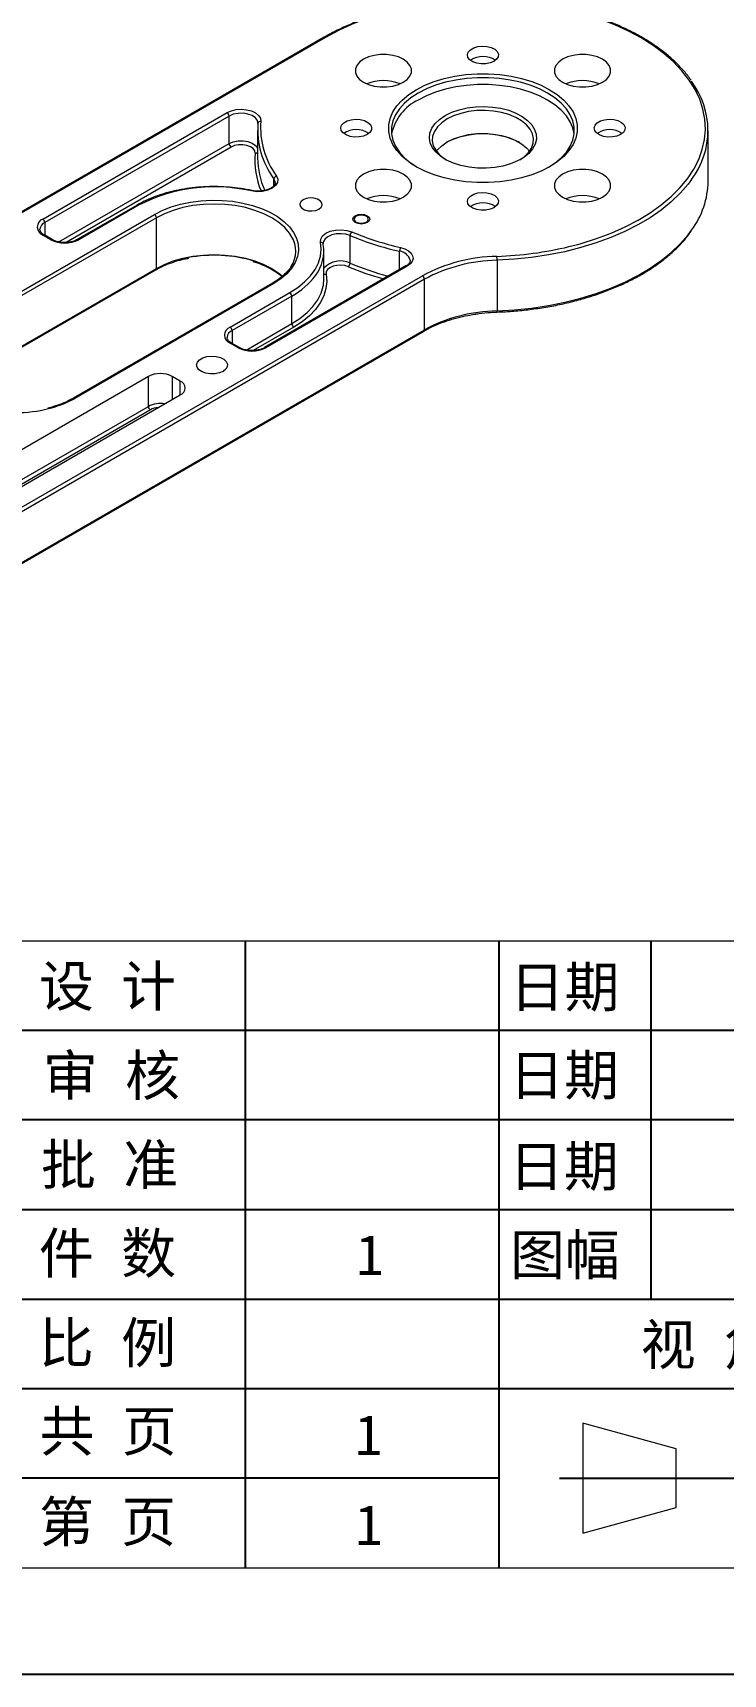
# Model space of a CAD drawing. Header units: millimetres. Extents: x 12 to 1214, y 8 to 1479.
# Drawn here: x 742.1 to 946.4, y 7.5 to 493.2 of the extents above; entities that cross this region are included whole.
import ezdxf

# ---------------------------------------------------------------- set-up
doc = ezdxf.new("R2010")
doc.units = ezdxf.units.MM
doc.linetypes.add('SLD-实线', pattern=[0])
for name, color, linetype in [('FORMAT', 7, 'SLD-实线'), ('SLD-0', 179, 'SLD-实线'), ('图框', 7, 'SLD-实线')]:
    doc.layers.add(name, color=color, linetype=linetype)
doc.layers.add('粗实线', color=7, linetype='SLD-实线', lineweight=15)
doc.styles.add('SLDTEXTSTYLE1', font='SIMSUN.TTC')
doc.styles.add('SLDTEXTSTYLE2', font='SIMSUN.TTC', dxfattribs={"bigfont": 'bigfont'})

msp = doc.modelspace()

# ---------------------------------------------------------------- linework, layer by layer
at = {"color": 7, "linetype": 'SLD-实线', "lineweight": 15}
for p, q in [((828.35268, 491.86633), (526.65377, 317.69925)), ((828.76931, 491.82507), (527.0704, 317.658)), ((745.095, 438.0782), (799.63318, 469.56242)), ((800.22244, 468.5418), (745.68425, 437.05758)), ((800.22244, 460.37639), (800.22244, 468.5418)), ((808.75071, 466.34523), (808.75797, 466.50078)), ((808.65384, 464.27118), (808.65384, 456.10577)), ((941.98716, 449.30127), (941.98716, 464.27118)), ((813.81929, 448.84884), (813.81759, 448.92389)), ((772.96264, 442.2015), (755.28497, 431.99639)), ((773.37927, 442.16024), (755.7016, 431.95514)), ((719.16775, 405.42187), (778.09332, 439.43888)), ((778.68257, 438.41826), (719.757, 404.40125)), ((778.68257, 423.44835), (778.68257, 438.41826)), ((747.45202, 431.95514), (745.095, 433.31582)), ((747.86866, 431.99639), (745.51163, 433.35708)), ((836.00637, 425.02408), (836.00637, 433.18949)), ((828.27099, 420.38792), (828.27099, 428.55333)), ((719.58438, 389.0498), (778.50995, 423.06681)), ((719.757, 389.43134), (778.68257, 423.44835)), ((852.51588, 424.17464), (810.675, 400.02041)), ((852.93252, 424.13338), (811.09163, 399.97915)), ((879.49536, 425.86087), (879.49536, 410.89096)), ((649.26585, 301.1164), (857.4233, 421.28314)), ((858.01256, 420.26252), (649.85511, 300.09578)), ((813.03203, 419.06994), (754.10646, 385.05293)), ((813.44866, 419.02868), (754.52309, 385.01167)), ((858.01256, 405.2926), (858.01256, 420.26252)), ((800.48503, 406.10221), (818.1627, 416.30732)), ((818.75196, 415.2867), (801.07428, 405.08159)), ((818.75196, 407.12129), (818.75196, 415.2867)), ((649.68248, 284.74433), (857.83994, 404.91107)), ((649.85511, 285.12586), (858.01256, 405.2926)), ((802.84205, 399.97915), (800.48503, 401.33983)), ((803.25869, 400.02041), (800.90166, 401.38109)), ((776.32555, 391.4749), (700.90082, 347.93314)), ((776.32555, 382.62904), (776.32555, 391.4749)), ((785.75364, 390.11422), (783.39662, 391.4749)), ((710.32891, 342.49041), (785.75364, 386.03218))]:
    msp.add_line(p, q, dxfattribs=at)
at = {"color": 8, "linetype": 'SLD-实线', "lineweight": 15}
for p, q in [((749.84228, 431.29255), (800.22244, 460.37639)), ((800.81169, 459.35577), (751.95516, 431.1515)), ((813.45891, 449.92482), (813.35208, 450.07929)), ((813.45891, 447.99291), (813.45891, 449.92482)), ((745.68425, 437.05758), (745.68425, 433.25742)), ((850.65745, 423.10179), (850.65745, 428.51577)), ((879.44317, 427.02145), (882.17813, 427.15361)), ((801.07428, 405.08159), (801.07428, 401.28144)), ((805.23231, 399.31656), (818.75196, 407.12129)), ((819.34121, 406.10067), (807.34519, 399.17551)), ((783.39662, 391.4749), (783.39662, 384.6715)), ((785.75364, 386.03218), (785.75364, 390.11422)), ((705.50125, 341.74305), (776.32555, 382.62904)), ((776.91481, 381.60842), (707.78868, 341.70276))]:
    msp.add_line(p, q, dxfattribs=at)
at = {"color": 8, "linetype": 'SLD-实线', "lineweight": 15, "flags": 128}
for points in [[(903.35335, 430.56453), (904.36897, 430.84661), (908.93298, 432.27374), (913.28804, 433.904), (917.40708, 435.72726), (921.26449, 437.73218), (924.83632, 439.90632), (928.10034, 442.23614), (931.03625, 444.70716), (933.62583, 447.30403), (935.85298, 450.01062), (937.70382, 452.81007), (939.16687, 455.68499), (940.23304, 458.61752), (940.89571, 461.58943), (941.15072, 464.58223), (940.99652, 467.57733), (940.43407, 470.55612), (939.46685, 473.50006), (938.10086, 476.39086), (936.34464, 479.21056), (934.20906, 481.94161), (931.70741, 484.56705), (928.85526, 487.07056), (925.6703, 489.43656), (922.17236, 491.65036), (918.38318, 493.6982), (914.32632, 495.56734), (910.02697, 497.24616), (905.51189, 498.72424), (900.80912, 499.99237), (895.94791, 501.04267), (890.95847, 501.86864), (885.87184, 502.46511), (880.7196, 502.82839), (875.5338, 502.95621), (870.34667, 502.84779), (865.19047, 502.50379), (860.09723, 501.92635), (855.09864, 501.11908), (850.22574, 500.08698), (845.50883, 498.83646), (840.97726, 497.37532), (836.65917, 495.71261), (832.58139, 493.85868), (828.76931, 491.82507), (828.76931, 491.82507)], [(808.75797, 466.50078), (808.6058, 467.20748), (808.02422, 468.00607), (807.05836, 468.66907), (805.79522, 469.13676), (804.34856, 469.36701), (802.84871, 469.33909), (801.43077, 469.05551), (800.22244, 468.5418)], [(800.22244, 460.37639), (801.43077, 460.8901), (802.84871, 461.17368), (804.34856, 461.2016), (805.79522, 460.97135), (807.05836, 460.50366), (808.02422, 459.84066), (808.6058, 459.04207), (808.65383, 458.92143)], [(813.81759, 448.92389), (813.79746, 449.11825), (813.45891, 449.92482)], [(937.05958, 449.75001), (936.02557, 448.36338), (933.71675, 445.7051), (931.05931, 443.15769), (928.06909, 440.73631), (924.76394, 438.45544), (921.16361, 436.32871), (917.28959, 434.36879), (913.16499, 432.5874), (908.81445, 430.99517), (904.26395, 429.6016), (899.54066, 428.41503), (894.67277, 427.44251), (889.68932, 426.68988), (884.6201, 426.16161), (879.49536, 425.86087)], [(818.70744, 432.9478), (818.09807, 433.89219), (816.69993, 435.52889), (814.94369, 437.04623), (812.8594, 438.41826), (810.48272, 439.62149), (807.85432, 440.63535), (805.01917, 441.44248), (802.02578, 442.02907), (798.92537, 442.38509), (795.77098, 442.50444), (792.6166, 442.38509), (789.51619, 442.02907), (786.5228, 441.44248), (783.68765, 440.63535), (781.05925, 439.62149), (778.68257, 438.41826)], [(806.78955, 446.37221), (806.84612, 446.44713), (806.90052, 446.49301), (806.95065, 446.50811), (806.9642, 446.50659)], [(836.00637, 433.18949), (834.73551, 433.57746), (833.32596, 433.74064), (831.89425, 433.66555), (830.55872, 433.35839), (829.4298, 432.84456), (828.60079, 432.16653), (828.14024, 431.38035), (828.05819, 430.82243)], [(879.49536, 410.89096), (884.6201, 411.1917), (889.68932, 411.71996), (894.67277, 412.4726), (899.54066, 413.44511), (904.26395, 414.63169), (908.81445, 416.02525), (913.16499, 417.61748), (917.28959, 419.39888), (921.16361, 421.35879), (924.76394, 423.48553), (928.06909, 425.76639), (931.05931, 428.18777), (933.71675, 430.73519), (936.02557, 433.39346), (937.06393, 434.78626)], [(778.68257, 423.44835), (781.05925, 424.65158), (783.68765, 425.66544), (786.5228, 426.47257), (789.51619, 427.05916), (792.6166, 427.41518), (795.77098, 427.53453), (798.92537, 427.41518), (802.02578, 427.05916), (805.01917, 426.47256), (807.85432, 425.66544), (810.48272, 424.65158), (812.8594, 423.44835), (814.94369, 422.07632), (816.02857, 421.19087)], [(818.75196, 407.12129), (821.16652, 408.67998), (823.26563, 410.38409), (825.02321, 412.21247), (826.41744, 414.14241), (827.431, 416.14992), (828.05128, 418.21007), (828.11006, 418.52319)]]:
    msp.add_lwpolyline(points, dxfattribs=at)
at = {"color": 7, "linetype": 'SLD-实线', "lineweight": 15, "flags": 128}
for points in [[(839.96517, 485.36184), (838.80168, 484.5196), (837.99201, 483.54901), (837.57678, 482.49876), (837.57678, 481.4215), (837.99202, 480.37125), (838.80168, 479.40067), (839.96516, 478.55844), (841.42411, 477.88677), (843.10539, 477.41936), (844.92468, 477.17965), (846.79075, 477.17965), (848.61003, 477.41936), (850.29132, 477.88677), (851.75028, 478.55844), (852.91374, 479.40067), (853.72341, 480.37125), (854.13865, 481.4215), (854.13866, 482.49877), (853.72342, 483.54902), (852.91375, 484.5196), (851.75027, 485.36184), (850.29131, 486.0335), (848.61005, 486.50091), (846.79076, 486.74062), (844.92468, 486.74062), (843.10539, 486.50091), (841.42411, 486.03349), (839.96517, 485.36184)], [(878.5614, 484.72899), (877.46214, 484.26064), (876.1726, 484.00015), (874.80733, 483.97066), (873.48766, 484.17479), (872.33085, 484.59441), (871.43968, 485.19222), (870.89334, 485.91511), (870.74038, 486.69886), (870.99436, 487.47381), (871.63275, 488.17111), (872.59883, 488.72881), (873.80672, 489.09734), (875.14913, 489.24398), (876.50676, 489.15567), (877.75897, 488.84027), (878.79453, 488.32581), (879.5214, 487.65799), (879.87502, 486.89617), (879.82392, 486.10801), (879.37269, 485.36357), (878.5614, 484.72899)], [(898.89072, 485.36183), (897.72725, 484.5196), (896.91759, 483.54902), (896.50235, 482.49877), (896.50234, 481.4215), (896.91758, 480.37125), (897.72725, 479.40067), (898.89073, 478.55844), (900.34968, 477.88678), (902.03095, 477.41936), (903.85024, 477.17965), (905.71632, 477.17966), (907.53561, 477.41937), (909.21689, 477.88678), (910.67583, 478.55843), (911.83932, 479.40067), (912.64897, 480.37125), (913.06422, 481.42151), (913.06421, 482.49876), (912.64897, 483.54902), (911.83932, 484.5196), (910.67584, 485.36184), (909.21689, 486.0335), (907.5356, 486.5009), (905.71631, 486.74061), (903.85025, 486.74062), (902.03095, 486.5009), (900.34968, 486.0335), (898.89072, 485.36183)], [(895.06057, 453.55594), (892.53724, 452.26543), (889.76284, 451.1599), (886.77785, 450.2555), (883.62579, 449.5654), (880.35262, 449.09966), (877.00606, 448.86509), (873.63493, 448.86509), (870.28838, 449.09967), (867.0152, 449.5654), (863.86314, 450.2555), (860.87815, 451.1599), (858.10376, 452.26543), (855.58043, 453.55593), (853.34496, 455.01262), (851.42993, 456.61424), (849.86329, 458.33744), (848.66787, 460.15709), (847.86111, 462.04665), (847.45476, 463.97858), (847.45476, 465.92469), (847.86111, 467.85661), (848.66787, 469.74618), (849.86329, 471.56582), (851.42993, 473.28902), (853.34497, 474.89065), (855.58044, 476.34733), (858.10377, 477.63784), (860.87815, 478.74336), (863.86315, 479.64777), (867.01521, 480.33787), (870.28838, 480.8036), (873.63493, 481.03818), (877.00607, 481.03818), (880.35262, 480.8036), (883.62579, 480.33786), (886.77786, 479.64777), (889.76285, 478.74336), (892.53723, 477.63784), (895.06056, 476.34733), (897.29603, 474.89064), (899.21107, 473.28903), (900.77771, 471.56583), (901.97312, 469.74617), (902.77989, 467.85661), (903.18624, 465.92469), (903.18623, 463.97857), (902.77988, 462.04665), (901.97313, 460.15709), (900.77771, 458.33744), (899.21106, 456.61424), (897.29604, 455.01263), (895.06057, 453.55594)], [(894.76462, 453.38762), (896.64005, 454.62886), (898.49791, 456.18267), (900.01778, 457.85443), (901.17752, 459.61976), (901.9602, 461.45292), (902.35441, 463.32717), (902.35442, 465.21519), (901.9602, 467.08944), (901.17752, 468.9226), (900.01779, 470.68794), (898.4979, 472.35969), (896.64006, 473.91351), (894.47131, 475.32671), (892.02331, 476.5787), (889.33173, 477.65121), (886.43585, 478.52863), (883.37787, 479.19812), (880.2024, 479.64995), (876.95575, 479.87753), (873.68524, 479.87753), (870.43859, 479.64996), (867.26312, 479.19812), (864.20515, 478.52862), (861.30927, 477.65122), (858.61769, 476.5787), (856.1697, 475.32671), (854.00094, 473.9135), (852.14309, 472.3597), (850.62321, 470.68793), (849.46347, 468.9226), (848.68079, 467.08944), (848.28657, 465.21519), (848.28658, 463.32717), (848.68079, 461.45292), (849.46347, 459.61976), (850.62321, 457.85443), (852.14309, 456.18267), (854.00094, 454.62886), (855.87637, 453.38762)], [(902.34606, 463.25051), (901.9602, 465.04809), (901.17752, 466.88125), (900.01779, 468.64659), (898.4979, 470.31834), (896.64006, 471.87216), (894.47131, 473.28536), (892.02331, 474.53735), (889.33173, 475.60986), (886.43585, 476.48727), (883.37787, 477.15677), (880.2024, 477.6086), (876.95575, 477.83618), (873.68524, 477.83618), (870.43859, 477.6086), (867.26312, 477.15677), (864.20515, 476.48727), (861.30927, 475.60986), (858.61769, 474.53734), (856.1697, 473.28536)], [(864.12465, 468.69306), (866.06556, 469.64614), (868.24618, 470.40714), (870.61004, 470.95635), (873.09587, 471.27955), (875.63934, 471.36837), (878.17454, 471.2205), (880.63582, 470.83978), (882.95944, 470.23607), (885.0852, 469.42499), (886.95809, 468.42757), (888.52956, 467.26963), (889.7589, 465.98116), (890.61432, 464.59553), (891.07364, 463.14864), (891.12494, 461.67795), (890.76693, 460.22155), (890.00886, 458.81716), (888.87038, 457.50117), (887.38095, 456.30763), (885.57915, 455.26748), (883.51169, 454.40766), (881.23205, 453.75042), (878.79932, 453.3128), (876.27649, 453.10611), (873.7289, 453.13574), (871.22253, 453.40089), (868.8223, 453.89471), (866.59036, 454.6044), (864.58453, 455.51159), (862.85675, 456.59278), (861.45179, 457.81996), (860.40601, 459.16136), (859.74651, 460.58223), (859.49038, 462.04577), (859.64423, 463.51408), (860.20408, 464.94912), (861.15545, 466.31374), (862.47368, 467.57259), (864.12465, 468.69306)], [(799.63318, 469.56242), (800.87163, 470.10762), (802.31581, 470.44421), (803.86281, 470.5482), (805.40232, 470.41218), (806.82464, 470.04585), (808.02833, 469.47531), (808.92763, 468.74125), (809.4584, 467.89597), (809.58284, 466.99976)], [(841.0614, 463.0807), (839.96214, 462.61235), (838.67259, 462.35186), (837.30733, 462.32237), (835.98766, 462.5265), (834.83085, 462.94612), (833.93968, 463.54393), (833.39334, 464.26682), (833.24037, 465.05056), (833.49436, 465.82552), (834.13276, 466.52282), (835.09883, 467.08052), (836.30672, 467.44905), (837.64912, 467.59568), (839.00675, 467.50738), (840.25898, 467.19198), (841.29453, 466.67752), (842.02141, 466.00971), (842.37501, 465.24788), (842.32393, 464.45973), (841.87269, 463.71529), (841.0614, 463.0807)], [(864.7139, 467.67244), (863.11277, 466.58111), (861.84464, 465.35252), (860.94408, 464.0202), (860.43569, 462.62047), (860.33331, 461.19153), (860.63975, 459.77235), (861.34663, 458.40165), (862.43469, 457.11681), (863.87423, 455.95287), (864.42547, 455.59748)], [(886.21552, 455.59748), (887.52822, 456.51765), (888.79637, 457.74624), (889.69691, 459.07856), (890.20531, 460.47829), (890.30768, 461.90723), (890.00125, 463.3264), (889.29436, 464.69711), (888.20631, 465.98196), (886.76675, 467.14588), (885.01498, 468.15716), (882.99878, 468.9882), (880.77311, 469.61632), (878.39872, 470.02439), (875.94037, 470.2013), (873.46511, 470.1422), (871.04045, 469.8487), (868.73256, 469.32884), (866.60434, 468.59675), (864.7139, 467.67244)], [(916.0614, 463.0807), (914.96214, 462.61235), (913.6726, 462.35186), (912.30733, 462.32237), (910.98766, 462.5265), (909.83085, 462.94612), (908.93968, 463.54393), (908.39334, 464.26683), (908.24038, 465.05057), (908.49436, 465.82552), (909.13275, 466.52282), (910.09883, 467.08052), (911.30672, 467.44905), (912.64913, 467.59569), (914.00676, 467.50738), (915.25897, 467.19198), (916.29453, 466.67752), (917.0214, 466.0097), (917.37502, 465.24788), (917.32392, 464.45972), (916.87269, 463.71529), (916.0614, 463.0807)], [(861.52678, 458.14712), (861.84464, 458.54802), (863.11277, 459.7766), (864.7139, 460.86794), (866.60434, 461.79224), (868.73256, 462.52433), (871.04045, 463.0442), (873.46511, 463.33769), (875.94037, 463.39679), (878.39872, 463.21989), (880.77311, 462.81181), (882.99878, 462.18369), (885.01498, 461.35265), (886.76675, 460.34138), (888.20631, 459.17745), (889.11421, 458.14713)], [(807.91859, 457.5253), (807.79783, 458.24383), (807.31318, 458.90933), (806.5083, 459.46183), (805.45568, 459.85157), (804.25013, 460.04345), (803.00026, 460.02018), (801.81864, 459.78386), (800.81169, 459.35577)], [(839.96516, 451.34483), (838.80168, 450.50259), (837.99202, 449.53202), (837.57678, 448.48176), (837.57678, 447.4045), (837.99202, 446.35425), (838.80168, 445.38367), (839.96516, 444.54143), (841.42411, 443.86977), (843.10539, 443.40236), (844.92468, 443.16265), (846.79075, 443.16265), (848.61004, 443.40236), (850.29132, 443.86977), (851.75027, 444.54143), (852.91375, 445.38367), (853.72341, 446.35424), (854.13865, 447.4045), (854.13865, 448.48176), (853.72341, 449.53201), (852.91375, 450.50259), (851.75027, 451.34483), (850.29132, 452.01649), (848.61004, 452.4839), (846.79075, 452.72361), (844.92468, 452.72361), (843.10539, 452.4839), (841.42411, 452.01649), (839.96516, 451.34483)], [(898.89073, 451.34483), (897.72725, 450.50259), (896.91758, 449.53201), (896.50234, 448.48176), (896.50234, 447.4045), (896.91758, 446.35425), (897.72724, 445.38367), (898.89073, 444.54143), (900.34968, 443.86977), (902.03095, 443.40236), (903.85024, 443.16265), (905.71632, 443.16265), (907.5356, 443.40236), (909.21688, 443.86977), (910.67584, 444.54143), (911.83931, 445.38366), (912.64898, 446.35425), (913.06421, 447.4045), (913.06422, 448.48176), (912.64898, 449.53202), (911.83931, 450.50259), (910.67584, 451.34483), (909.21688, 452.01649), (907.53561, 452.4839), (905.71632, 452.72362), (903.85024, 452.72361), (902.03096, 452.4839), (900.34968, 452.01649), (898.89073, 451.34483)], [(814.23218, 450.7846), (814.62716, 449.8436), (814.54201, 448.87661), (813.98377, 447.96358), (812.99858, 447.17999), (811.66789, 446.59061), (810.10171, 446.24417), (808.42952, 446.16931), (806.78955, 446.37221)], [(778.09332, 439.43888), (780.44831, 440.63745), (783.04494, 441.65617), (785.84229, 442.47899), (788.79621, 443.09292), (791.86013, 443.48829), (794.98572, 443.65885), (798.1237, 443.60192), (801.22456, 443.3184), (804.23943, 442.81275), (807.12074, 442.09295), (809.82307, 441.17036), (812.30378, 440.05953), (814.52376, 438.77796), (816.448, 437.34587), (818.04615, 435.78585), (819.293, 434.12251), (820.1689, 432.38206), (820.66004, 430.59197), (820.75865, 428.78045), (820.4632, 426.97609), (819.77833, 425.20733), (818.71485, 423.50206), (817.28953, 421.88719), (815.52486, 420.38819), (813.44866, 419.02868)], [(822.08249, 443.74275), (821.41849, 443.19531), (821.11887, 442.54978), (821.21976, 441.88402), (821.70901, 441.27834), (822.5276, 440.80578), (823.57678, 440.52334), (824.73003, 440.4651), (825.84825, 440.63807), (826.79654, 441.02139), (827.46054, 441.56882), (827.76016, 442.21435), (827.65927, 442.88011), (827.17002, 443.48579), (826.35143, 443.95835), (825.30225, 444.24079), (824.149, 444.29904), (823.03078, 444.12607), (822.08249, 443.74275)], [(878.5614, 441.43241), (877.46214, 440.96406), (876.17259, 440.70357), (874.80732, 440.67408), (873.48766, 440.87821), (872.33085, 441.29783), (871.43968, 441.89564), (870.89333, 442.61853), (870.74037, 443.40227), (870.99436, 444.17723), (871.63276, 444.87453), (872.59883, 445.43223), (873.80672, 445.80077), (875.14912, 445.94739), (876.50675, 445.85909), (877.75898, 445.54369), (878.79454, 445.02923), (879.52141, 444.36142), (879.87501, 443.59959), (879.82393, 442.81144), (879.37269, 442.067), (878.5614, 441.43241)], [(837.84214, 438.89362), (837.39052, 438.50344), (837.23194, 438.0432), (837.39053, 437.58295), (837.84214, 437.19277), (838.51802, 436.93207), (839.31527, 436.84052), (840.11253, 436.93206), (840.78841, 437.19277), (841.24002, 437.58295), (841.39861, 438.0432), (841.24002, 438.50344), (840.78841, 438.89362), (840.11253, 439.15433), (839.31528, 439.24588), (838.51801, 439.15433), (837.84214, 438.89362)], [(827.25763, 431.18025), (827.32065, 432.1478), (827.85796, 433.06501), (828.82513, 433.85604), (830.14221, 434.45552), (831.70032, 434.81387), (833.37066, 434.90148), (835.01513, 434.71109), (836.49779, 434.25846)], [(818.1627, 416.30732), (820.51535, 417.82604), (822.56064, 419.48646), (824.27316, 421.26796), (825.63164, 423.14841), (826.6192, 425.10445), (827.22358, 427.11177), (827.43728, 429.14546), (827.25763, 431.18025)], [(850.96574, 429.64317), (852.22602, 429.24331), (853.27856, 428.67763), (854.05937, 427.98047), (854.52101, 427.19423), (854.63543, 426.36668), (854.39567, 425.54812), (853.81629, 424.78829), (852.93252, 424.13338)], [(835.51493, 423.9551), (834.4559, 424.27842), (833.28127, 424.4144), (832.08818, 424.35183), (830.97524, 424.09586), (830.03447, 423.66767), (829.34363, 423.10264), (828.95984, 422.44749), (828.91482, 421.75639)], [(828.91482, 421.75639), (829.10393, 419.61451), (828.87899, 417.47378), (828.2428, 415.36081), (827.20325, 413.30182), (825.77327, 411.3224), (823.97062, 409.44714), (821.81769, 407.69932), (819.34121, 406.10067)], [(828.11006, 418.52319), (828.27061, 420.29728), (828.27099, 420.38792)], [(798.42264, 393.00567), (797.32338, 392.53732), (796.03382, 392.27683), (794.66856, 392.24734), (793.34889, 392.45147), (792.19208, 392.87109), (791.30091, 393.4689), (790.75457, 394.19179), (790.6016, 394.97554), (790.8556, 395.75049), (791.49399, 396.44779), (792.46005, 397.00549), (793.66795, 397.37403), (795.01035, 397.52065), (796.36798, 397.43235), (797.62021, 397.11695), (798.65576, 396.60249), (799.38264, 395.93468), (799.73624, 395.17285), (799.68516, 394.3847), (799.23392, 393.64025), (798.42264, 393.00567)]]:
    msp.add_lwpolyline(points, dxfattribs=at)
at = {"color": 7, "linetype": 'SLD-实线', "lineweight": 0, "flags": 128}
msp.add_lwpolyline([(837.54751, 437.02269), (837.00558, 437.4909), (836.81527, 438.0432), (837.00558, 438.59549), (837.54751, 439.06371), (838.35857, 439.37656), (839.31527, 439.48642), (840.27198, 439.37656), (841.08304, 439.06371), (841.62497, 438.59549), (841.81527, 438.0432), (841.62497, 437.4909), (841.08304, 437.02269), (840.27198, 436.70984), (839.31527, 436.59998), (838.35857, 436.70984), (837.54751, 437.02269)], dxfattribs=at)
at = {"color": 8, "linetype": 'SLD-实线', "lineweight": 15}
for centre, radius, start, end in [((828.52521, 491.48434), 0.41915, 54.38279, 114.3070675), ((831.26415, 455.47241), 23.43565, 174.9746445, 202.841578), ((807.98054, 458.35791), 0.83492, 265.7448375, 323.7478993), ((773.13517, 441.81951), 0.41915, 54.382334, 114.3072375), ((746.72705, 434.76115), 2.52211, 114.4226007, 173.7591155), ((745.3391, 432.97507), 0.41916, 65.6937158, 125.6169987), ((747.69621, 431.61415), 0.4194, 65.8024149, 125.6075754), ((755.45738, 431.61407), 0.41949, 54.3954839, 114.1549977), ((850.39679, 425.00373), 3.5217, 14.454881, 85.7553797), ((778.26869, 423.40578), 0.41606, 305.4407663, 5.8716686), ((833.1523, 419.03878), 6.63095, 64.5060228, 137.4036985), ((869.26377, 504.51897), 87.34713, 247.2708067, 254.484845), ((869.83183, 505.98547), 87.74343, 247.324952, 255.1368662), ((852.68842, 423.79265), 0.41915, 54.382334, 114.3072375), ((813.20456, 418.68794), 0.41915, 54.3824744, 114.3070971), ((808.28299, 434.51908), 21.89712, 298.5612442, 323.2874822), ((828.83535, 422.59774), 0.8451, 228.1011857, 275.3958785), ((878.36742, 410.78391), 1.133, 347.4808158, 5.4216058), ((802.11707, 402.78517), 2.5221, 114.4224558, 173.7593182), ((857.60917, 405.2453), 0.40616, 304.6231185, 6.6886262), ((800.72913, 400.99909), 0.41916, 65.6937158, 125.6169987), ((803.08382, 399.66121), 0.39942, 63.8911421, 127.2504485), ((810.84741, 399.63808), 0.4195, 54.395935, 114.154261), ((739.4587, 412.01223), 30.9187, 283.6421212, 299.1583965), ((754.27899, 384.67095), 0.41913, 54.3818757, 114.3139646), ((779.85468, 375.79839), 7.68847, 80.2765203, 117.3236468), ((779.67317, 376.47486), 5.8277, 93.9798473, 118.2500126)]:
    msp.add_arc(centre, radius, start, end, dxfattribs=at)
at = {"color": 7, "linetype": 'SLD-实线', "lineweight": 15}
for centre, radius, start, end in [((875.3205, 479.56578), 6.60064, 55.9523362, 124.0476147), ((845.85771, 465.85684), 13.18138, 68.0367746, 111.9632254), ((904.78329, 465.85677), 13.18144, 68.0368846, 111.9631159), ((917.70699, 464.273), 24.19586, 323.1139259, 37.0540453), ((862.29043, 460.37493), 14.28785, 115.3652462, 168.3893151), ((798.94309, 468.48358), 1.28067, 2.6055193, 57.3945425), ((833.1979, 464.47715), 24.51846, 175.630341, 215.9603418), ((809.48719, 466.26513), 0.74082, 82.5821682, 173.7930789), ((833.76421, 465.15911), 24.25133, 175.647128, 216.3510375), ((837.8205, 457.9175), 6.60063, 55.9522756, 124.0477539), ((875.3205, 439.00012), 24.27852, 63.336371, 116.6636282), ((912.8205, 457.91748), 6.60064, 55.9523478, 124.0475834), ((801.50179, 460.43462), 1.28068, 182.605671, 237.3943947), ((832.07483, 456.21662), 23.42125, 180.2711669, 204.382563), ((795.84334, 398.58513), 49.02474, 77.0982867, 117.2722432), ((814.42592, 449.83273), 0.97139, 101.5048442, 174.5598682), ((916.75645, 449.76665), 25.23501, 323.5846231, 358.9433065), ((845.85772, 431.83981), 13.1814, 68.036811, 111.9631894), ((875.3205, 436.26921), 6.60064, 55.9522873, 124.0477225), ((904.78328, 431.83983), 13.18138, 68.0367746, 111.9632254), ((745.99874, 435.69701), 2.54692, 110.7834656, 249.2165344), ((744.4049, 436.99936), 1.28067, 2.6055193, 57.3945425), ((777.40323, 438.36004), 1.28067, 2.6054511, 57.3946106), ((811.27481, 428.55079), 8.63584, 328.1920272, 30.6077836), ((837.50303, 433.14889), 1.49721, 132.1757473, 178.4462602), ((870.36917, 515.60863), 89.29568, 247.3674045, 257.2471101), ((870.43109, 515.64759), 88.1797, 247.3674415, 257.2471254), ((751.57681, 439.91595), 8.96596, 242.6096823, 297.3903177), ((816.21083, 428.64113), 12.028, 323.1577628, 9.1364858), ((827.37657, 430.47669), 0.71354, 5.9793122, 99.5952948), ((852.92687, 428.50104), 2.26946, 149.7841752, 179.628082), ((876.11693, 532.21581), 105.23689, 273.3018222, 284.9994973), ((795.74034, 385.81225), 41.53544, 73.5520885, 100.5586355), ((834.50972, 425.06467), 1.49719, 312.1749996, 358.4463724), ((880.2652, 378.74898), 48.27946, 90.9755967, 118.2369052), ((880.29734, 378.76579), 47.10191, 90.9756006, 118.2369165), ((866.61648, 425.86321), 12.87888, 359.9895911, 5.1597573), ((856.73321, 420.2043), 1.28068, 2.6055997, 57.3944621), ((817.47261, 415.22848), 1.28067, 2.6055012, 57.3944989), ((880.29734, 363.79588), 47.10191, 90.9756006, 118.2369165), ((801.38877, 403.72102), 2.54692, 110.7834227, 249.2165773), ((799.79494, 405.02337), 1.28067, 2.6055012, 57.3944989), ((820.03131, 407.17951), 1.28067, 182.6054921, 237.3945119), ((806.96684, 407.93997), 8.96596, 242.6096823, 297.3903177), ((779.86108, 384.65135), 7.68511, 62.6096681, 117.3903216), ((784.97901, 388.0732), 2.18308, 290.7834065, 69.2165935), ((736.83918, 422.63938), 41.86389, 257.2540453, 283.6956912), ((777.6049, 382.68726), 1.28067, 182.6054921, 237.3945119)]:
    msp.add_arc(centre, radius, start, end, dxfattribs=at)
for points, knots in [([(936.88662, 479.13938), (936.56769, 479.60093), (935.64065, 480.94253), (933.7516, 483.06831), (931.25662, 485.50794), (928.44573, 487.82928), (925.35534, 490.02507), (921.99684, 492.082), (918.39031, 493.98959), (914.55494, 495.7378), (910.51154, 497.31765), (906.28173, 498.72111), (901.88802, 499.94102), (897.35379, 500.97121), (892.70303, 501.80644), (887.96038, 502.44246), (883.15094, 502.87605), (878.30012, 503.10499), (873.43359, 503.12813), (868.57708, 502.94535), (863.75628, 502.55761), (858.99669, 501.96686), (854.32345, 501.17613), (849.76127, 500.18944), (845.33423, 499.01179), (841.06593, 497.64906), (836.97817, 496.10853), (833.09581, 494.39623), (830.25858, 492.95062), (828.725, 492.07815), (828.35268, 491.86633)], [0, 0, 0, 0, 0.019478777, 0.056620132, 0.093823213, 0.131069023, 0.168340713, 0.205625165, 0.242912455, 0.28019602, 0.317473128, 0.354742591, 0.392004275, 0.429258634, 0.46650665, 0.503749521, 0.540988409, 0.578224811, 0.615460128, 0.652695774, 0.689932667, 0.727172379, 0.764416335, 0.801666053, 0.838922872, 0.876187941, 0.913462573, 0.950747249, 0.988042435, 1, 1, 1, 1]), ([(806.96414, 446.5066), (806.40088, 446.62111), (804.76877, 446.95293), (801.98473, 447.35098), (798.61859, 447.62962), (795.21971, 447.69914), (791.82736, 447.56212), (788.47751, 447.21906), (785.20637, 446.67367), (782.04929, 445.93119), (779.03947, 444.99935), (776.2123, 443.88567), (774.22471, 442.91706), (773.18526, 442.32772), (772.96264, 442.2015)], [0, 0, 0, 0, 0.048760136, 0.141290085, 0.233820556, 0.32633613, 0.418851852, 0.511379818, 0.603933741, 0.696529825, 0.789182405, 0.881905189, 0.97470735, 1, 1, 1, 1]), ([(813.80247, 448.9011), (813.80862, 448.8753), (813.86171, 448.65256), (813.70807, 448.27673), (813.25714, 447.67214), (812.49227, 447.12659), (811.45046, 446.67963), (810.22225, 446.38943), (808.89315, 446.28387), (807.78261, 446.35028), (807.16321, 446.46858), (806.96414, 446.5066)], [0, 0, 0, 0, 0.01952144, 0.168563049, 0.290358316, 0.420744163, 0.549275179, 0.678160678, 0.8080082, 0.93829484, 1, 1, 1, 1]), ([(745.51163, 433.35708), (745.36885, 433.44605), (744.95327, 433.70501), (744.48761, 434.18707), (744.23265, 434.65864), (744.24472, 434.92348), (744.24943, 435.02677)], [0, 0, 0, 0, 0.164956848, 0.480132008, 0.797250525, 1, 1, 1, 1]), ([(879.47334, 410.5383), (880.32449, 410.57488), (882.79196, 410.68093), (886.85156, 411.01322), (891.61156, 411.60033), (896.28545, 412.39027), (900.84849, 413.37546), (905.27652, 414.55185), (909.54613, 415.91324), (913.63469, 417.45285), (917.52055, 419.16291), (921.18291, 421.0349), (924.60242, 423.05935), (927.75958, 425.22634), (930.64065, 427.5239), (933.2161, 429.94366), (935.34375, 432.26593), (936.45861, 433.81893), (936.94291, 434.49357)], [0, 0, 0, 0, 0.034389788, 0.099695626, 0.165016333, 0.230344426, 0.295682599, 0.361033042, 0.426398128, 0.491780004, 0.557179623, 0.622597612, 0.688032281, 0.753479547, 0.818930343, 0.884367284, 0.94976818, 1, 1, 1, 1]), ([(755.28497, 431.99639), (755.12731, 431.91215), (754.66427, 431.66472), (753.7106, 431.34551), (752.434, 431.1288), (751.08539, 431.10191), (749.77634, 431.26959), (748.66997, 431.58357), (748.11156, 431.87126), (747.86866, 431.99639)], [0, 0, 0, 0, 0.081358741, 0.238944795, 0.397995019, 0.558027091, 0.71823584, 0.877435863, 1, 1, 1, 1]), ([(778.50995, 423.06681), (778.87279, 423.26843), (779.92848, 423.85508), (781.86123, 424.72104), (784.35753, 425.58403), (786.51413, 426.17628), (787.86403, 426.40777), (788.28011, 426.47912)], [0, 0, 0, 0, 0.1317962, 0.383469562, 0.635438889, 0.887631839, 1, 1, 1, 1]), ([(807.25271, 425.51948), (807.98498, 425.28359), (809.56424, 424.77486), (811.76095, 423.79292), (813.81529, 422.62761), (815.1915, 421.70252), (815.78372, 421.14757), (815.87998, 421.05737)], [0, 0, 0, 0, 0.21324027, 0.459887391, 0.706203089, 0.952247126, 1, 1, 1, 1]), ([(818.65518, 424.27061), (818.5971, 424.15733), (818.27281, 423.52492), (817.35053, 422.42173), (815.89034, 421.00027), (814.40053, 419.89099), (813.38267, 419.28031), (813.03203, 419.06994)], [0, 0, 0, 0, 0.058749539, 0.327982985, 0.594809806, 0.860413942, 1, 1, 1, 1]), ([(853.78909, 425.86351), (853.78369, 425.70973), (853.77273, 425.39787), (853.43055, 424.86458), (852.95643, 424.44123), (852.60301, 424.22736), (852.51588, 424.17464)], [0, 0, 0, 0, 0.297813292, 0.603951449, 0.902366246, 1, 1, 1, 1]), ([(857.83994, 404.91107), (858.26714, 405.14986), (859.50902, 405.84402), (861.75192, 406.88377), (864.61528, 407.96837), (867.66884, 408.86999), (870.42065, 409.51908), (872.18395, 409.78549), (872.83913, 409.88447)], [0, 0, 0, 0, 0.102404279, 0.297687209, 0.493122405, 0.688664588, 0.884317311, 1, 1, 1, 1]), ([(872.83913, 409.88447), (873.28878, 409.96049), (874.83816, 410.22241), (877.06917, 410.424), (878.84235, 410.5083), (879.47334, 410.5383)], [0, 0, 0, 0, 0.208467243, 0.71833223, 1, 1, 1, 1]), ([(800.90166, 401.38109), (800.75889, 401.47006), (800.34331, 401.72903), (799.87764, 402.21109), (799.62268, 402.68265), (799.63475, 402.9475), (799.63946, 403.05078)], [0, 0, 0, 0, 0.164956313, 0.480132243, 0.797250454, 1, 1, 1, 1]), ([(810.675, 400.02041), (810.51734, 399.93616), (810.0543, 399.68873), (809.10063, 399.36952), (807.82403, 399.15281), (806.47542, 399.12592), (805.16637, 399.2936), (804.06, 399.60759), (803.50159, 399.89527), (803.25869, 400.02041)], [0, 0, 0, 0, 0.081358741, 0.238944795, 0.397995019, 0.558027091, 0.71823584, 0.877435863, 1, 1, 1, 1]), ([(754.10646, 385.05293), (753.74376, 384.8511), (752.68849, 384.26388), (750.75034, 383.40531), (748.57333, 382.6186), (747.10598, 382.25647), (746.53277, 382.115)], [0, 0, 0, 0, 0.16537038, 0.481155656, 0.797313565, 1, 1, 1, 1])]:
    msp.add_open_spline(points, degree=3, knots=knots, dxfattribs=at)
at = {"layer": 'FORMAT'}
for p, q in [((805, 224.5), (805, 39)), ((880, 224.5), (880, 39)), ((925, 224.5), (925, 118.5)), ((1009, 198), (730, 198)), ((1009, 171.5), (504, 171.5)), ((74, 145), (1009, 145)), ((74, 118.5), (1009, 118.5)), ((504, 92), (1009, 92)), ((880, 65.5), (504, 65.5))]:
    msp.add_line(p, q, dxfattribs=at)
at = {"layer": 'SLD-0'}
for p, q in [((897.93551, 65.5), (939.18353, 65.5)), ((939.18353, 65.5), (990.84688, 65.5))]:
    msp.add_line(p, q, dxfattribs=at)
at = {"layer": '图框'}
msp.add_line((12.5, 7.5), (1039, 7.5), dxfattribs=at)
at = {"layer": '粗实线'}
for p, q in [((74, 224.5), (1009, 224.5)), ((904.90701, 81.75), (904.90701, 49.25)), ((932.50251, 74.19755), (904.90701, 81.75)), ((932.50251, 56.80245), (932.50251, 74.19755)), ((904.90701, 49.25), (932.50251, 56.80245)), ((74, 39), (1009, 39)), ((74, 39), (1009, 39))]:
    msp.add_line(p, q, dxfattribs=at)

# ---------------------------------------------------------------- texts
at = {"layer": 'FORMAT', "char_height": 11.90625, "attachment_point": 2}
for s, insert, style in [('设 计', (764.22049, 217.03198), 'SLDTEXTSTYLE2'), ('\\M+193FA\\M+18AFA', (899.47803, 216.79691), 'SLDTEXTSTYLE2'), ('审 \\M+18A6A', (765.40543, 190.62229), 'SLDTEXTSTYLE2'), ('\\M+193FA\\M+18AFA', (899.34097, 190.71616), 'SLDTEXTSTYLE2'), ('\\M+194E1 \\M+18F79', (764.83272, 164.2376), 'SLDTEXTSTYLE2'), ('\\M+193FA\\M+18AFA', (899.25904, 163.75515), 'SLDTEXTSTYLE2'), ('\\M+18C8F \\M+19094', (764.22049, 138.02913), 'SLDTEXTSTYLE2'), ('图\\M+1959D', (899.55258, 137.49721), 'SLDTEXTSTYLE2'), ('\\M+194E4 \\M+197E1', (764.22049, 111.49171), 'SLDTEXTSTYLE2'), ('视 \\M+18A70', (942.30664, 110.95426), 'SLDTEXTSTYLE2'), ('\\M+18BA4 页', (764.41272, 85.35913), 'SLDTEXTSTYLE2'), ('1', (841.48919, 84.21923), 'SLDTEXTSTYLE1'), ('\\M+191E6 页', (764.22049, 58.56809), 'SLDTEXTSTYLE2'), ('1', (841.5657, 57.58053), 'SLDTEXTSTYLE1')]:
    msp.add_mtext(s, dxfattribs=dict(at, insert=insert, style=style))
at = {"layer": 'SLD-0', "insert": (841.85039, 137.49721), "char_height": 11.90625, "attachment_point": 2, "style": 'SLDTEXTSTYLE1'}
msp.add_mtext('1', dxfattribs=at)

doc.saveas('drawing.dxf')
